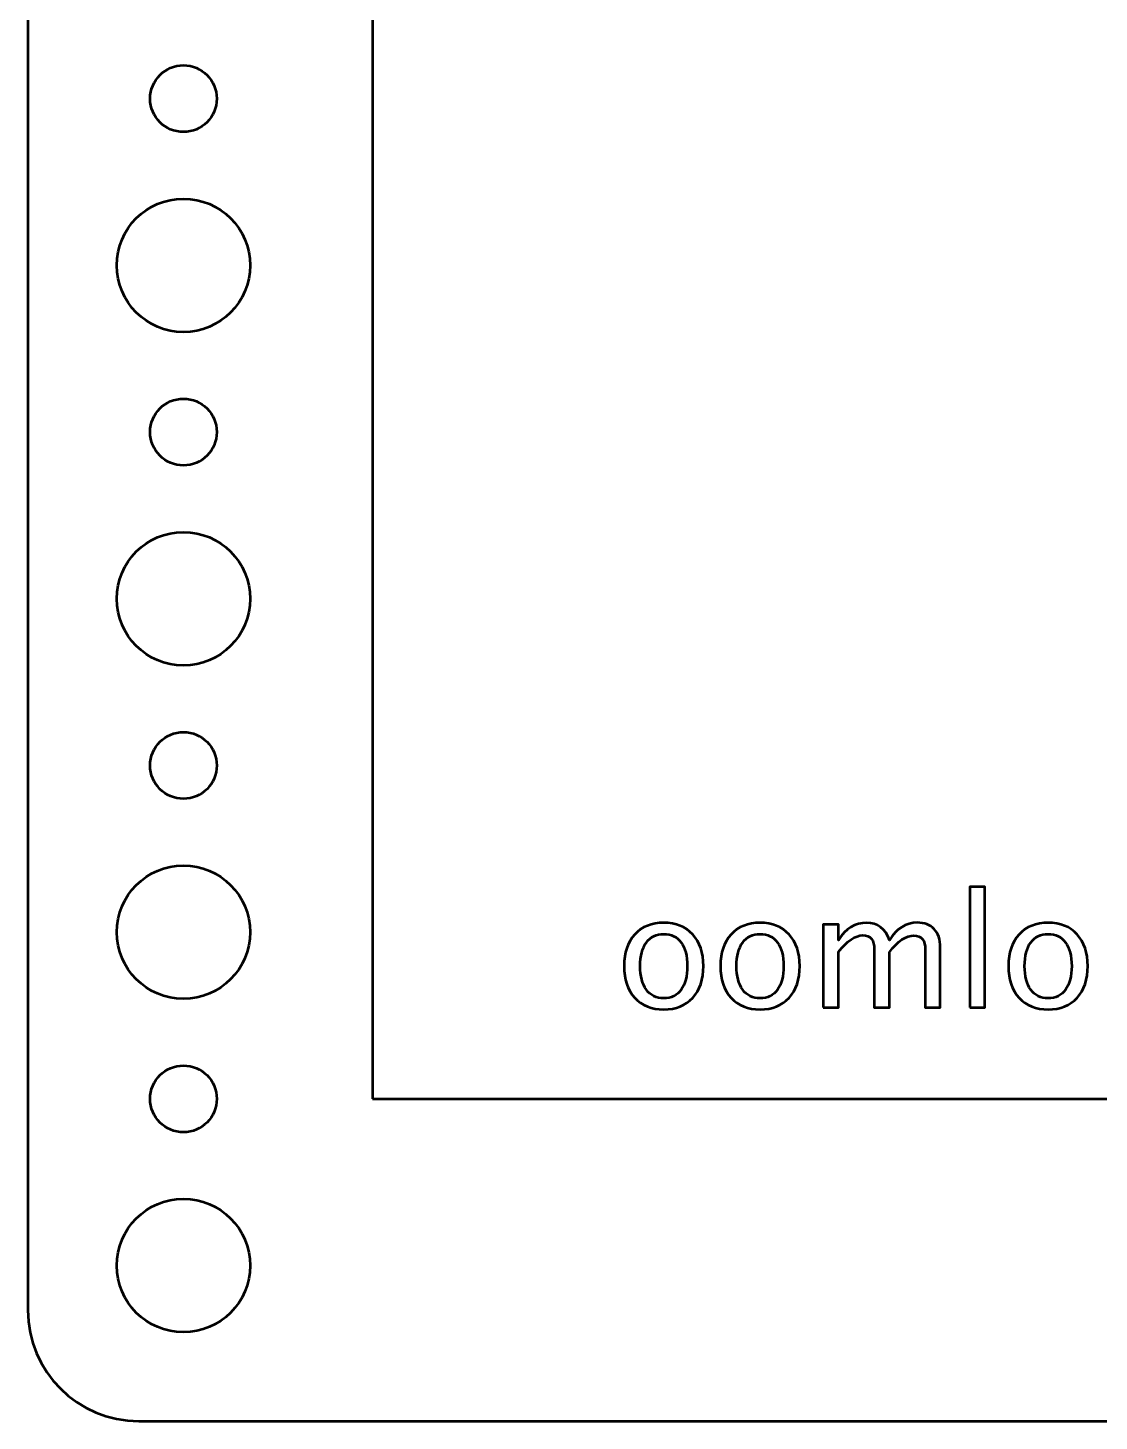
# Model space of a CAD drawing. Header units: centimetres. Extents: x -8.9 to 8.9, y -12.7 to 12.7.
# Drawn here: x -8.95 to -4.13, y -12.7 to -6.43 of the extents above; entities that cross this region are included whole.
import ezdxf

# ---------------------------------------------------------------- set-up
doc = ezdxf.new("R2010")
doc.units = ezdxf.units.CM
doc.header["$MEASUREMENT"] = 0
doc.layers.add('Layer 1', color=7, linetype='Continuous')

msp = doc.modelspace()

# ---------------------------------------------------------------- linework, layer by layer
at = {"layer": 'Layer 1', "color": 4, "lineweight": 53}
msp.add_lwpolyline([(-7.4, -11.25), (7.4, -11.25), (7.4, 9.75), (-7.4, 9.75), (-7.4, -11.25)], close=True, dxfattribs=at)
at = {"layer": 'Layer 1', "lineweight": 53}
for centre, major_axis in [((-8.25, -6.75), (0, 0.15)), ((-8.24999, -7.50001), (0, 0.30001)), ((-8.25, -8.25), (0, 0.15)), ((-8.24999, -9.00001), (0, 0.30001)), ((-8.25, -9.75), (0, 0.15)), ((-8.24999, -10.50001), (0, 0.30001)), ((-8.25, -11.25), (0, 0.15)), ((-8.24999, -12.00001), (0, 0.30001))]:
    msp.add_ellipse(centre, major_axis=major_axis, ratio=1, dxfattribs=at)
msp.add_open_spline([(-8.95, -12.2), (-8.95, -12.2), (-8.95, 12.2), (-8.95, 12.2), (-8.95, 12.2), (-8.95, 12.47614), (-8.72614, 12.7), (-8.45, 12.7), (-8.45, 12.7), (-8.45, 12.7), (8.45, 12.7), (8.45, 12.7), (8.45, 12.7), (8.72614, 12.7), (8.95, 12.47614), (8.95, 12.2), (8.95, 12.2), (8.95, 12.2), (8.95, -12.2), (8.95, -12.2), (8.95, -12.2), (8.95, -12.47614), (8.72614, -12.7), (8.45, -12.7), (8.45, -12.7), (8.45, -12.7), (-8.45, -12.7), (-8.45, -12.7), (-8.45, -12.7), (-8.72614, -12.7), (-8.95, -12.47614), (-8.95, -12.2)], degree=3, knots=[0, 0, 0, 0, 0.1111111, 0.1111111, 0.1111111, 0.1111111, 0.2222222, 0.2222222, 0.2222222, 0.2222222, 0.3333333, 0.3333333, 0.3333333, 0.3333333, 0.4444444, 0.4444444, 0.4444444, 0.4444444, 0.5555556, 0.5555556, 0.5555556, 0.5555556, 0.6666667, 0.6666667, 0.6666667, 0.6666667, 0.7777778, 0.7777778, 0.7777778, 0.7777778, 1, 1, 1, 1], dxfattribs=at)
at = {"layer": 'Layer 1', "color": 5, "lineweight": 53}
for points, knots in [([(-4.71205, -10.83951), (-4.71205, -10.83951), (-4.71205, -10.29552), (-4.71205, -10.29552), (-4.71205, -10.29552), (-4.71205, -10.29552), (-4.64431, -10.29552), (-4.64431, -10.29552), (-4.64431, -10.29552), (-4.64431, -10.29552), (-4.64431, -10.83951), (-4.64431, -10.83951), (-4.64431, -10.83951), (-4.64431, -10.83951), (-4.71205, -10.83951), (-4.71205, -10.83951)], [0, 0, 0, 0, 0.2, 0.2, 0.2, 0.2, 0.4, 0.4, 0.4, 0.4, 0.6, 0.6, 0.6, 0.6, 1, 1, 1, 1]), ([(-6.08883, -10.84798), (-6.14375, -10.84798), (-6.18726, -10.83046), (-6.21924, -10.79541), (-6.21924, -10.79541), (-6.25135, -10.76037), (-6.26734, -10.71274), (-6.26734, -10.65265), (-6.26734, -10.65265), (-6.26734, -10.59268), (-6.25135, -10.54517), (-6.21924, -10.51025), (-6.21924, -10.51025), (-6.18726, -10.47532), (-6.14375, -10.4578), (-6.08883, -10.4578), (-6.08883, -10.4578), (-6.03392, -10.4578), (-5.99041, -10.47532), (-5.95842, -10.51025), (-5.95842, -10.51025), (-5.92632, -10.54517), (-5.91033, -10.59268), (-5.91033, -10.65265), (-5.91033, -10.65265), (-5.91033, -10.71274), (-5.92632, -10.76037), (-5.95842, -10.79541), (-5.95842, -10.79541), (-5.99041, -10.83046), (-6.03392, -10.84798), (-6.08883, -10.84798)], [0, 0, 0, 0, 0.1111111, 0.1111111, 0.1111111, 0.1111111, 0.2222222, 0.2222222, 0.2222222, 0.2222222, 0.3333333, 0.3333333, 0.3333333, 0.3333333, 0.4444444, 0.4444444, 0.4444444, 0.4444444, 0.5555556, 0.5555556, 0.5555556, 0.5555556, 0.6666667, 0.6666667, 0.6666667, 0.6666667, 0.7777778, 0.7777778, 0.7777778, 0.7777778, 1, 1, 1, 1]), ([(-5.65538, -10.84798), (-5.7103, -10.84798), (-5.75381, -10.83046), (-5.78579, -10.79541), (-5.78579, -10.79541), (-5.8179, -10.76037), (-5.83389, -10.71274), (-5.83389, -10.65265), (-5.83389, -10.65265), (-5.83389, -10.59268), (-5.8179, -10.54517), (-5.78579, -10.51025), (-5.78579, -10.51025), (-5.75381, -10.47532), (-5.7103, -10.4578), (-5.65538, -10.4578), (-5.65538, -10.4578), (-5.60047, -10.4578), (-5.55696, -10.47532), (-5.52497, -10.51025), (-5.52497, -10.51025), (-5.49287, -10.54517), (-5.47688, -10.59268), (-5.47688, -10.65265), (-5.47688, -10.65265), (-5.47688, -10.71274), (-5.49287, -10.76037), (-5.52497, -10.79541), (-5.52497, -10.79541), (-5.55696, -10.83046), (-5.60047, -10.84798), (-5.65538, -10.84798)], [0, 0, 0, 0, 0.1111111, 0.1111111, 0.1111111, 0.1111111, 0.2222222, 0.2222222, 0.2222222, 0.2222222, 0.3333333, 0.3333333, 0.3333333, 0.3333333, 0.4444444, 0.4444444, 0.4444444, 0.4444444, 0.5555556, 0.5555556, 0.5555556, 0.5555556, 0.6666667, 0.6666667, 0.6666667, 0.6666667, 0.7777778, 0.7777778, 0.7777778, 0.7777778, 1, 1, 1, 1]), ([(-5.37081, -10.83951), (-5.37081, -10.83951), (-5.37081, -10.46556), (-5.37081, -10.46556), (-5.37081, -10.46556), (-5.37081, -10.46556), (-5.30307, -10.46556), (-5.30307, -10.46556), (-5.30307, -10.46556), (-5.30307, -10.46556), (-5.30307, -10.53624), (-5.30307, -10.53624), (-5.30307, -10.53624), (-5.27003, -10.48391), (-5.2277, -10.4578), (-5.17584, -10.4578), (-5.17584, -10.4578), (-5.12586, -10.4578), (-5.09187, -10.48391), (-5.07377, -10.53624), (-5.07377, -10.53624), (-5.04166, -10.48344), (-4.9998, -10.4571), (-4.94841, -10.4571), (-4.94841, -10.4571), (-4.9156, -10.4571), (-4.89008, -10.46674), (-4.87186, -10.48614), (-4.87186, -10.48614), (-4.85363, -10.50554), (-4.84446, -10.53271), (-4.84446, -10.56763), (-4.84446, -10.56763), (-4.84446, -10.56763), (-4.84446, -10.83951), (-4.84446, -10.83951), (-4.84446, -10.83951), (-4.84446, -10.83951), (-4.91219, -10.83951), (-4.91219, -10.83951), (-4.91219, -10.83951), (-4.91219, -10.83951), (-4.91219, -10.57881), (-4.91219, -10.57881), (-4.91219, -10.57881), (-4.91219, -10.53624), (-4.92913, -10.51495), (-4.96299, -10.51495), (-4.96299, -10.51495), (-4.99815, -10.51495), (-5.03508, -10.53976), (-5.07377, -10.58951), (-5.07377, -10.58951), (-5.07377, -10.58951), (-5.07377, -10.83951), (-5.07377, -10.83951), (-5.07377, -10.83951), (-5.07377, -10.83951), (-5.1415, -10.83951), (-5.1415, -10.83951), (-5.1415, -10.83951), (-5.1415, -10.83951), (-5.1415, -10.57857), (-5.1415, -10.57857), (-5.1415, -10.57857), (-5.1415, -10.53565), (-5.15867, -10.51425), (-5.19312, -10.51425), (-5.19312, -10.51425), (-5.22734, -10.51425), (-5.26403, -10.53918), (-5.30307, -10.58915), (-5.30307, -10.58915), (-5.30307, -10.58915), (-5.30307, -10.83951), (-5.30307, -10.83951), (-5.30307, -10.83951), (-5.30307, -10.83951), (-5.37081, -10.83951), (-5.37081, -10.83951)], [0, 0, 0, 0, 0.047619, 0.047619, 0.047619, 0.047619, 0.0952381, 0.0952381, 0.0952381, 0.0952381, 0.1428571, 0.1428571, 0.1428571, 0.1428571, 0.1904762, 0.1904762, 0.1904762, 0.1904762, 0.2380952, 0.2380952, 0.2380952, 0.2380952, 0.2857143, 0.2857143, 0.2857143, 0.2857143, 0.3333333, 0.3333333, 0.3333333, 0.3333333, 0.3809524, 0.3809524, 0.3809524, 0.3809524, 0.4285714, 0.4285714, 0.4285714, 0.4285714, 0.4761905, 0.4761905, 0.4761905, 0.4761905, 0.5238095, 0.5238095, 0.5238095, 0.5238095, 0.5714286, 0.5714286, 0.5714286, 0.5714286, 0.6190476, 0.6190476, 0.6190476, 0.6190476, 0.6666667, 0.6666667, 0.6666667, 0.6666667, 0.7142857, 0.7142857, 0.7142857, 0.7142857, 0.7619048, 0.7619048, 0.7619048, 0.7619048, 0.8095238, 0.8095238, 0.8095238, 0.8095238, 0.8571429, 0.8571429, 0.8571429, 0.8571429, 0.9047619, 0.9047619, 0.9047619, 0.9047619, 1, 1, 1, 1]), ([(-4.35926, -10.84798), (-4.41418, -10.84798), (-4.45769, -10.83046), (-4.48967, -10.79541), (-4.48967, -10.79541), (-4.52178, -10.76037), (-4.53777, -10.71274), (-4.53777, -10.65265), (-4.53777, -10.65265), (-4.53777, -10.59268), (-4.52178, -10.54517), (-4.48967, -10.51025), (-4.48967, -10.51025), (-4.45769, -10.47532), (-4.41418, -10.4578), (-4.35926, -10.4578), (-4.35926, -10.4578), (-4.30435, -10.4578), (-4.26084, -10.47532), (-4.22885, -10.51025), (-4.22885, -10.51025), (-4.19675, -10.54517), (-4.18076, -10.59268), (-4.18076, -10.65265), (-4.18076, -10.65265), (-4.18076, -10.71274), (-4.19675, -10.76037), (-4.22885, -10.79541), (-4.22885, -10.79541), (-4.26084, -10.83046), (-4.30435, -10.84798), (-4.35926, -10.84798)], [0, 0, 0, 0, 0.1111111, 0.1111111, 0.1111111, 0.1111111, 0.2222222, 0.2222222, 0.2222222, 0.2222222, 0.3333333, 0.3333333, 0.3333333, 0.3333333, 0.4444444, 0.4444444, 0.4444444, 0.4444444, 0.5555556, 0.5555556, 0.5555556, 0.5555556, 0.6666667, 0.6666667, 0.6666667, 0.6666667, 0.7777778, 0.7777778, 0.7777778, 0.7777778, 1, 1, 1, 1]), ([(-6.08895, -10.79718), (-6.05544, -10.79718), (-6.02933, -10.78459), (-6.01075, -10.75931), (-6.01075, -10.75931), (-5.99229, -10.73415), (-5.983, -10.69852), (-5.983, -10.65265), (-5.983, -10.65265), (-5.983, -10.60691), (-5.99229, -10.5714), (-6.01075, -10.54623), (-6.01075, -10.54623), (-6.02933, -10.52118), (-6.05544, -10.5086), (-6.08895, -10.5086), (-6.08895, -10.5086), (-6.12258, -10.5086), (-6.14869, -10.52118), (-6.16703, -10.54623), (-6.16703, -10.54623), (-6.18549, -10.5714), (-6.19467, -10.60691), (-6.19467, -10.65265), (-6.19467, -10.65265), (-6.19467, -10.69852), (-6.18549, -10.73415), (-6.16703, -10.75931), (-6.16703, -10.75931), (-6.14869, -10.78459), (-6.12258, -10.79718), (-6.08895, -10.79718)], [0, 0, 0, 0, 0.1111111, 0.1111111, 0.1111111, 0.1111111, 0.2222222, 0.2222222, 0.2222222, 0.2222222, 0.3333333, 0.3333333, 0.3333333, 0.3333333, 0.4444444, 0.4444444, 0.4444444, 0.4444444, 0.5555556, 0.5555556, 0.5555556, 0.5555556, 0.6666667, 0.6666667, 0.6666667, 0.6666667, 0.7777778, 0.7777778, 0.7777778, 0.7777778, 1, 1, 1, 1]), ([(-5.6555, -10.79718), (-5.62199, -10.79718), (-5.59588, -10.78459), (-5.5773, -10.75931), (-5.5773, -10.75931), (-5.55884, -10.73415), (-5.54955, -10.69852), (-5.54955, -10.65265), (-5.54955, -10.65265), (-5.54955, -10.60691), (-5.55884, -10.5714), (-5.5773, -10.54623), (-5.5773, -10.54623), (-5.59588, -10.52118), (-5.62199, -10.5086), (-5.6555, -10.5086), (-5.6555, -10.5086), (-5.68913, -10.5086), (-5.71524, -10.52118), (-5.73358, -10.54623), (-5.73358, -10.54623), (-5.75204, -10.5714), (-5.76122, -10.60691), (-5.76122, -10.65265), (-5.76122, -10.65265), (-5.76122, -10.69852), (-5.75204, -10.73415), (-5.73358, -10.75931), (-5.73358, -10.75931), (-5.71524, -10.78459), (-5.68913, -10.79718), (-5.6555, -10.79718)], [0, 0, 0, 0, 0.1111111, 0.1111111, 0.1111111, 0.1111111, 0.2222222, 0.2222222, 0.2222222, 0.2222222, 0.3333333, 0.3333333, 0.3333333, 0.3333333, 0.4444444, 0.4444444, 0.4444444, 0.4444444, 0.5555556, 0.5555556, 0.5555556, 0.5555556, 0.6666667, 0.6666667, 0.6666667, 0.6666667, 0.7777778, 0.7777778, 0.7777778, 0.7777778, 1, 1, 1, 1]), ([(-4.35938, -10.79718), (-4.32587, -10.79718), (-4.29976, -10.78459), (-4.28118, -10.75931), (-4.28118, -10.75931), (-4.26272, -10.73415), (-4.25343, -10.69852), (-4.25343, -10.65265), (-4.25343, -10.65265), (-4.25343, -10.60691), (-4.26272, -10.5714), (-4.28118, -10.54623), (-4.28118, -10.54623), (-4.29976, -10.52118), (-4.32587, -10.5086), (-4.35938, -10.5086), (-4.35938, -10.5086), (-4.39301, -10.5086), (-4.41912, -10.52118), (-4.43746, -10.54623), (-4.43746, -10.54623), (-4.45592, -10.5714), (-4.4651, -10.60691), (-4.4651, -10.65265), (-4.4651, -10.65265), (-4.4651, -10.69852), (-4.45592, -10.73415), (-4.43746, -10.75931), (-4.43746, -10.75931), (-4.41912, -10.78459), (-4.39301, -10.79718), (-4.35938, -10.79718)], [0, 0, 0, 0, 0.1111111, 0.1111111, 0.1111111, 0.1111111, 0.2222222, 0.2222222, 0.2222222, 0.2222222, 0.3333333, 0.3333333, 0.3333333, 0.3333333, 0.4444444, 0.4444444, 0.4444444, 0.4444444, 0.5555556, 0.5555556, 0.5555556, 0.5555556, 0.6666667, 0.6666667, 0.6666667, 0.6666667, 0.7777778, 0.7777778, 0.7777778, 0.7777778, 1, 1, 1, 1])]:
    msp.add_open_spline(points, degree=3, knots=knots, dxfattribs=at)

doc.saveas('drawing.dxf')
